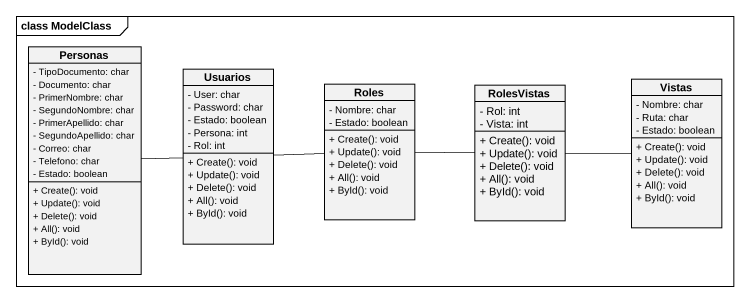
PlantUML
@startuml
mainframe class ModelClass
hide circle
hide empty members
skinparam classAttributeIconSize 0
class Personas {
  - TipoDocumento: char
  - Documento: char
  - PrimerNombre: char
  - SegundoNombre: char
  - PrimerApellido: char
  - SegundoApellido: char
  - Correo: char
  - Telefono: char
  - Estado: boolean
  + Create(): void
  + Update(): void
  + Delete(): void
  + All(): void
  + ById(): void
}
class Usuarios {
  - User: char
  - Password: char
  - Estado: boolean
  - Persona: int
  - Rol: int
  + Create(): void
  + Update(): void
  + Delete(): void
  + All(): void
  + ById(): void
}
class Roles {
  - Nombre: char
  - Estado: boolean
  + Create(): void
  + Update(): void
  + Delete(): void
  + All(): void
  + ById(): void
}
class RolesVistas {
  - Rol: int
  - Vista: int
  + Create(): void
  + Update(): void
  + Delete(): void
  + All(): void
  + ById(): void
}
class Vistas {
  - Nombre: char
  - Ruta: char
  - Estado: boolean
  + Create(): void
  + Update(): void
  + Delete(): void
  + All(): void
  + ById(): void
}
Personas -right- Usuarios
Roles -left- Usuarios
Roles -right- RolesVistas
RolesVistas -right- Vistas
@enduml
